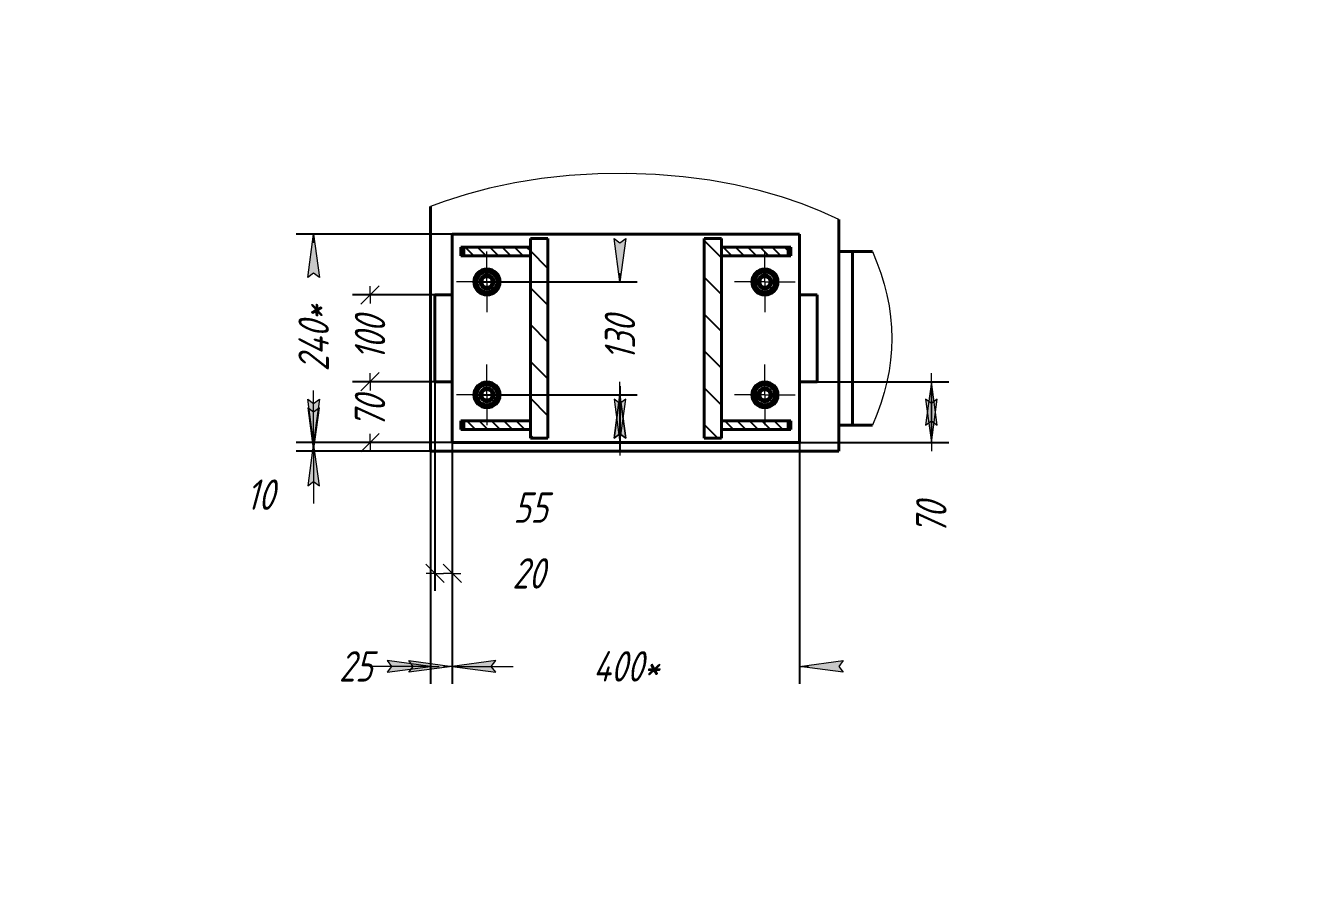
# Model space of a CAD drawing. Header units: millimetres. Extents: x 0 to 841, y 0 to 594.
# Drawn here: x 0 to 147.8, y 0 to 99.4 of the extents above; entities that cross this region are included whole.
import ezdxf

# ---------------------------------------------------------------- set-up
doc = ezdxf.new("R2010")
doc.units = ezdxf.units.MM
for name, pattern in [('K5LT_AXLED', [19.99626350402832, 15.49626350402832, -1.5, 1.5, -1.5]), ('K5LT_BASIC', [0]), ('K5LT_THIN', [0]), ('K5LT_THIN_INCLUDED_TO_HATCHING', [0])]:
    doc.linetypes.add(name, pattern=pattern)
doc.layers.add('Системный слой', color=7, linetype='Continuous')
doc.styles.add('KDIMTEXTSTYLE', font='GOST_AU.SHX', dxfattribs={"width": 0.96, "oblique": 15, "height": 5})
doc.dimstyles.new('KDIMSTYLE (0.10)', dxfattribs={"dimtxt": 5, "dimasz": 1, "dimexe": 2, "dimexo": 0.0625, "dimgap": 1, "dimtad": 1, "dimlfac": 10, "dimtxsty": 'KDIMTEXTSTYLE', "dimsah": 1, "dimcen": 0.09, "dimdle": 1, "dimadec": 0, "dimazin": 0, "dimtfac": 0.667, "dimtmove": 0, "dimatfit": 3, "dimfxl": 1, "dimtvp": 1, "dimtolj": 1, "dimtzin": 0, "dimarcsym": 0})
pattern_1 = [(135, (0, 0), (-0.7071067811865476, -0.7071067811865475), [])]
pattern_2 = [(135, (0, 0), (-2.121320343559643, -2.121320343559642), [])]

# ---------------------------------------------------------------- blocks, each defined once
blk = doc.blocks.new('U687')
at = {"layer": 'Системный слой', "color": 7, "linetype": 'K5LT_THIN_INCLUDED_TO_HATCHING', "lineweight": 18}
for p, q in [((59.37447810019046, 81.7422937432544), (56.30857387321994, 81.25262941327932)), ((62.5797597958403, 82.09439227210244), (59.37447810019046, 81.7422937432544)), ((65.87661769692471, 82.29547915495523), (62.5797597958403, 82.09439227210244)), ((69.20455935369111, 82.33799483139165), (65.87661769692471, 82.29547915495523)), ((72.49989170959927, 82.22230259219216), (69.20455935369111, 82.33799483139165)), ((75.70656982008408, 81.95622819112077), (72.49989170959927, 82.22230259219216)), ((78.78269098107086, 81.5525576726523), (75.70656982008408, 81.95622819112077)), ((81.70111121980584, 81.02612864748684), (78.78269098107086, 81.5525576726523)), ((50.70688526824491, 79.92519934985336), (48.19559293382923, 79.11835250968213)), ((53.41361443464895, 80.64153993041117), (50.70688526824491, 79.92519934985336)), ((56.30857387321994, 81.25262941327932), (53.41361443464895, 80.64153993041117)), ((84.4465169615159, 80.39170713293065), (81.70111121980584, 81.02612864748684)), ((87.01169362228751, 79.6628768170823), (84.4465169615159, 80.39170713293065)), ((48.19559293382923, 79.11835250968213), (46.61637940671736, 78.530971299621)), ((89.39441721223321, 78.85165645257635), (87.01169362228751, 79.6628768170823)), ((91.59529142084224, 77.96850806807096), (89.39441721223321, 78.85165645257635)), ((93.61637940662443, 77.02250890538221), (91.59529142084224, 77.96850806807096))]:
    blk.add_line(p, q, dxfattribs=at)
blk = doc.blocks.new('KDIMARROW_01')
at = {"layer": 'Системный слой'}
blk.add_hatch(color=0, dxfattribs=at).paths.add_polyline_path([(0, 0), (-5, 0.658262491226197), (-4.5, 5.51091059616309e-16), (-5, -0.6582624912261956)])
at = {"layer": 'Системный слой', "color": 0, "linetype": 'K5LT_THIN', "lineweight": 18}
for p, q in [((-4.5, 5.51091059616309e-16), (-5, 0.658262491226197)), ((-5, 0.658262491226197), (0, 0)), ((0, 0), (-5, -0.6582624912261956)), ((-5, -0.6582624912261956), (-4.5, 5.51091059616309e-16)), ((0, 0), (-1, 0))]:
    blk.add_line(p, q, dxfattribs=at)
blk = doc.blocks.new('KDIMARROW_02')
at = {"layer": 'Системный слой'}
blk.add_hatch(color=0, dxfattribs=at).paths.add_polyline_path([(4.5, -5.51091059616309e-16), (5, 0.6582624912261956), (0, 0), (5, -0.658262491226197)])
at = {"layer": 'Системный слой', "color": 0, "linetype": 'K5LT_THIN', "lineweight": 18}
for p, q in [((0, 0), (-1, 0)), ((5, 0.6582624912261956), (0, 0)), ((0, 0), (5, -0.658262491226197)), ((0, 0), (7, -8.572527594031472e-16)), ((4.5, -5.51091059616309e-16), (5, 0.6582624912261956)), ((5, -0.658262491226197), (4.5, -5.51091059616309e-16))]:
    blk.add_line(p, q, dxfattribs=at)
blk = doc.blocks.new('U688')
at = {"layer": 'Системный слой', "color": 30, "linetype": 'K5LT_AXLED', "lineweight": 18, "true_color": 0xff8000}
for q in [(85.11637940712374, 73.3423722914476), (81.61637940712374, 69.8423722914476), (88.61637940712374, 69.8423722914476), (85.11637940712374, 66.3423722914476)]:
    blk.add_line((85.11637940712374, 69.8423722914476), q, dxfattribs=at)
blk = doc.blocks.new('U689')
at = {"layer": 'Системный слой', "color": 30, "linetype": 'K5LT_AXLED', "lineweight": 18, "true_color": 0xff8000}
for q in [(85.11637940699691, 60.34237229149598), (81.61637940699713, 56.84237229149576), (88.61637940699713, 56.84237229149619), (85.11637940699734, 53.34237229149598)]:
    blk.add_line((85.11637940699713, 56.84237229149598), q, dxfattribs=at)
blk = doc.blocks.new('U690')
at = {"layer": 'Системный слой', "color": 30, "linetype": 'K5LT_AXLED', "lineweight": 18, "true_color": 0xff8000}
for q in [(53.11637940711674, 73.3423722914577), (49.61637940711674, 69.8423722914577), (56.61637940711674, 69.8423722914577), (53.11637940711674, 66.3423722914577)]:
    blk.add_line((53.11637940711674, 69.8423722914577), q, dxfattribs=at)
blk = doc.blocks.new('U691')
at = {"layer": 'Системный слой', "color": 30, "linetype": 'K5LT_AXLED', "lineweight": 18, "true_color": 0xff8000}
for q in [(53.11637940699712, 60.34237229149598), (49.61637940699712, 56.84237229149598), (56.61637940699712, 56.84237229149598), (53.11637940699712, 53.34237229149598)]:
    blk.add_line((53.11637940699712, 56.84237229149598), q, dxfattribs=at)
blk = doc.blocks.new('KDIMARROW_13')
at = {"layer": 'Системный слой', "color": 0, "linetype": 'K5LT_THIN', "lineweight": 18}
for p, q in [((-1.060500025749206, 1.060500025749207), (1.060500025749206, -1.060500025749207)), ((0, 0), (-1, 0)), ((0, 0), (1, -1.224646799147353e-16))]:
    blk.add_line(p, q, dxfattribs=at)

msp = doc.modelspace()

# ---------------------------------------------------------------- hatches: boundary and pattern name
at = {"layer": 'Системный слой'}
h = msp.add_hatch(dxfattribs=at)
h.set_pattern_fill('', angle=135, style=0, pattern_type=0)
h.set_pattern_definition(pattern_2)
h.paths.add_polyline_path([(60.11637940699712, 51.84237229149596), (60.11637940699712, 74.84237229149593), (58.11637940699712, 74.84237229149593), (58.11637940699712, 51.84237229149596)])
h = msp.add_hatch(dxfattribs=at)
h.set_pattern_fill('', angle=135, style=0, pattern_type=0)
h.set_pattern_definition(pattern_2)
h.paths.add_polyline_path([(80.11637940699711, 51.84237229149596), (80.11637940699711, 74.84237229149593), (78.11637940699711, 74.84237229149593), (78.11637940699711, 51.84237229149596)])
h = msp.add_hatch(dxfattribs=at)
h.set_pattern_fill('', angle=135, style=0, pattern_type=0)
h.set_pattern_definition(pattern_1)
h.paths.add_polyline_path([(50.44971274027848, 72.84237229149599), (58.11637940699713, 72.84237229149599), (58.11637940699713, 73.84237229149599), (50.44971274027848, 73.84237229149599)])
h = msp.add_hatch(dxfattribs=at)
h.set_pattern_fill('', angle=135, style=0, pattern_type=0)
h.set_pattern_definition(pattern_1)
h.paths.add_polyline_path([(80.11637940699711, 72.84237229149599), (87.78304607371577, 72.84237229149599), (87.78304607371577, 73.84237229149599), (80.11637940699711, 73.84237229149599)])
h = msp.add_hatch(dxfattribs=at)
h.set_pattern_fill('', angle=135, style=0, pattern_type=0)
h.set_pattern_definition(pattern_1)
h.paths.add_polyline_path([(50.44971274027846, 52.84237229149598), (58.11637940699712, 52.84237229149598), (58.11637940699712, 53.84237229149598), (50.44971274027846, 53.84237229149597)])
h = msp.add_hatch(dxfattribs=at)
h.set_pattern_fill('', angle=135, style=0, pattern_type=0)
h.set_pattern_definition(pattern_1)
h.paths.add_polyline_path([(80.11637940699713, 52.84237229149597), (87.78304607371578, 52.84237229149597), (87.78304607371578, 53.84237229149597), (80.11637940699713, 53.84237229149597)])

# ---------------------------------------------------------------- linework, layer by layer
at = {"layer": 'Системный слой', "color": 150, "linetype": 'K5LT_BASIC', "lineweight": 40, "true_color": 0x0080ff}
for p, q in [((46.61637940671748, 78.5309712996209), (46.61637940671747, 50.34237229146245)), ((93.61637940662435, 77.02250890538213), (93.61637940662435, 50.34237229146245)), ((89.11637940699713, 75.34237229149598), (49.11637940699712, 75.34237229149598)), ((49.11637940699712, 75.34237229149598), (49.1163794069971, 51.34237229149598)), ((58.11637940699713, 51.84237229149598), (58.11637940699713, 74.84237229149596)), ((60.11637940699713, 74.84237229149596), (58.11637940699713, 74.84237229149596)), ((60.11637940699713, 51.84237229149598), (60.11637940699713, 74.84237229149596)), ((78.11637940699711, 74.84237229149598), (78.11637940699711, 51.84237229149596)), ((80.11637940699711, 74.84237229149598), (78.11637940699711, 74.84237229149598)), ((80.11637940699711, 74.84237229149598), (80.11637940699711, 51.84237229149597)), ((89.11637940699713, 51.34237229149598), (89.11637940699713, 75.34237229149598)), ((50.11637940699713, 72.84237229149599), (50.11637940699713, 73.84237229149599)), ((50.44971274027848, 73.84237229149599), (50.11637940699713, 73.84237229149599)), ((50.44971274027848, 72.84237229149599), (50.11637940699713, 72.84237229149599)), ((50.44971274027848, 73.84237229149599), (58.11637940699713, 73.84237229149598)), ((50.44971274027848, 72.84237229149599), (50.44971274027848, 73.84237229149599)), ((50.44971274027848, 72.84237229149599), (58.11637940699713, 72.84237229149598)), ((58.11637940699713, 73.84237229149598), (58.11637940699713, 72.84237229149598)), ((80.11637940699711, 73.84237229149598), (80.11637940699711, 72.84237229149598)), ((87.78304607371577, 73.84237229149598), (80.11637940699711, 73.84237229149598)), ((87.78304607371577, 72.84237229149598), (80.11637940699711, 72.84237229149598)), ((87.78304607371577, 73.84237229149598), (88.11637940699713, 73.84237229149598)), ((87.78304607371577, 72.84237229149598), (87.78304607371577, 73.84237229149598)), ((87.78304607371577, 72.84237229149598), (88.11637940699713, 72.84237229149598)), ((88.11637940699713, 72.84237229149598), (88.11637940699713, 73.84237229149598)), ((93.61637940660107, 73.34237229149602), (95.18530848771142, 73.34237229149602)), ((97.49453135418186, 73.34237229149602), (95.18530848771142, 73.34237229149602)), ((95.18530848771142, 73.34237229149602), (95.18530848771142, 53.34237229149603)), ((51.73073876105965, 69.84237229146001), (52.42355908408744, 71.04237229146003)), ((52.42355908408744, 71.04237229146003), (53.80919973014262, 71.04237229146014)), ((53.80919973014262, 71.04237229146014), (54.50202005317015, 69.84237229146004)), ((83.73073876105965, 69.84237229146001), (84.42355908408744, 71.04237229146003)), ((84.42355908408744, 71.04237229146003), (85.80919973014262, 71.04237229146014)), ((85.80919973014262, 71.04237229146014), (86.50202005317016, 69.84237229146004)), ((52.42355908408756, 68.64237229146002), (51.73073876105965, 69.84237229146001)), ((54.50202005317015, 69.84237229146004), (53.80919973014277, 68.64237229146005)), ((84.42355908408757, 68.64237229146002), (83.73073876105965, 69.84237229146001)), ((86.50202005317016, 69.84237229146004), (85.80919973014278, 68.64237229146005)), ((47.11637940669422, 58.34237229149603), (47.11637940669422, 68.34237229149602)), ((47.11637940669422, 68.34237229149602), (49.11637940669422, 68.34237229149602)), ((53.80919973014277, 68.64237229146005), (52.42355908408756, 68.64237229146002)), ((85.80919973014278, 68.64237229146005), (84.42355908408757, 68.64237229146002)), ((89.11637940699688, 68.34237229149602), (91.11637940699688, 68.34237229149602)), ((91.11637940699688, 68.34237229149602), (91.11637940699688, 58.34237229149603)), ((49.11637940669422, 58.34237229149603), (47.11637940669422, 58.34237229149603)), ((51.73073876094168, 56.8423722914921), (52.42355908396608, 58.04237229149407)), ((52.42355908396608, 58.04237229149407), (53.80919973002126, 58.0423722914981)), ((53.80919973002126, 58.0423722914981), (54.50202005305218, 56.84237229149996)), ((83.73073876094168, 56.8423722914921), (84.42355908396608, 58.04237229149407)), ((84.42355908396608, 58.04237229149407), (85.80919973002126, 58.0423722914981)), ((85.80919973002126, 58.0423722914981), (86.50202005305218, 56.84237229149996)), ((91.11637940699688, 58.34237229149603), (89.11637940699688, 58.34237229149603)), ((52.42355908397299, 55.64237229149407), (51.73073876094168, 56.8423722914921)), ((54.50202005305218, 56.84237229149996), (53.80919973002819, 55.64237229149801)), ((84.42355908397299, 55.64237229149407), (83.73073876094168, 56.8423722914921)), ((86.50202005305218, 56.84237229149996), (85.8091997300282, 55.64237229149801)), ((53.80919973002819, 55.64237229149801), (52.42355908397299, 55.64237229149407)), ((85.8091997300282, 55.64237229149801), (84.42355908397299, 55.64237229149407)), ((50.11637940699712, 52.84237229149597), (50.11637940699712, 53.84237229149597)), ((50.44971274027846, 53.84237229149597), (50.11637940699712, 53.84237229149597)), ((50.44971274027846, 53.84237229149597), (58.11637940699712, 53.84237229149598)), ((50.44971274027846, 52.84237229149597), (50.44971274027846, 53.84237229149597)), ((58.11637940699712, 53.84237229149598), (58.11637940699712, 52.84237229149598)), ((80.11637940699711, 53.84237229149598), (80.11637940699713, 52.84237229149598)), ((87.78304607371578, 53.84237229149598), (80.11637940699711, 53.84237229149598)), ((87.78304607371578, 53.84237229149598), (88.11637940699713, 53.84237229149598)), ((87.78304607371578, 52.84237229149598), (87.78304607371578, 53.84237229149598)), ((88.11637940699713, 52.84237229149598), (88.11637940699713, 53.84237229149598)), ((95.18530848771138, 53.34237229149602), (93.6163794069969, 53.34237229149601)), ((97.49453135418186, 53.34237229149603), (95.18530848771142, 53.34237229149603)), ((50.44971274027846, 52.84237229149597), (50.11637940699712, 52.84237229149597)), ((50.44971274027846, 52.84237229149597), (58.11637940699712, 52.84237229149598)), ((58.11637940699713, 51.84237229149598), (60.11637940699713, 51.84237229149598)), ((78.11637940699711, 51.84237229149596), (80.11637940699711, 51.84237229149597)), ((87.78304607371578, 52.84237229149598), (80.11637940699713, 52.84237229149598)), ((87.78304607371578, 52.84237229149598), (88.11637940699713, 52.84237229149598)), ((93.61637940662435, 50.34237229146245), (46.61637940671747, 50.34237229146245)), ((49.1163794069971, 51.34237229149598), (89.11637940699713, 51.34237229149598))]:
    msp.add_line(p, q, dxfattribs=at)
for centre, radius in [((53.11637940699713, 69.84237229149598), 1.5), ((53.11637940711674, 69.8423722914577), 1.14), ((85.11637940699713, 69.84237229149598), 1.5), ((85.11637940711674, 69.8423722914577), 1.14), ((53.1163794071228, 69.84237229144898), 0.8), ((53.11637940712512, 69.84237229144561), 0.6000000000000001), ((85.11637940712279, 69.84237229144898), 0.8), ((85.11637940712512, 69.84237229144561), 0.6000000000000001), ((53.11637940699712, 56.84237229149598), 1.5), ((53.1163794069971, 56.84237229149609), 1.14), ((53.1163794067735, 56.84237229138184), 0.8), ((85.11637940699713, 56.84237229149598), 1.5), ((85.11637940699711, 56.84237229149609), 1.14), ((85.11637940677352, 56.84237229138184), 0.8), ((53.11637940677583, 56.84237229137848), 0.6000000000000001), ((85.11637940677585, 56.84237229137848), 0.6000000000000001)]:
    msp.add_circle(centre, radius, dxfattribs=at)
at = {"layer": 'Системный слой', "color": 7, "linetype": 'K5LT_THIN', "lineweight": 18}
for centre, radius in [((53.11637940712374, 69.8423722914476), 0.718810118375), ((85.11637940712374, 69.8423722914476), 0.718810118375), ((53.11637940677445, 56.84237229138048), 0.7188101183750001), ((85.11637940677446, 56.84237229138048), 0.7188101183750001)]:
    msp.add_arc(centre, radius, 250, 160, dxfattribs=at)
msp.add_open_spline([(97.49453135418186, 73.34237229149602), (100.4715664753649, 66.67570562482938), (100.4715664753649, 60.00903895816271), (97.49453135418186, 53.34237229149604)], degree=3, dxfattribs=at)

# ---------------------------------------------------------------- block references
at = {"layer": 'Системный слой'}
for name in ['U687', 'U690', 'U688', 'U691', 'U689']:
    msp.add_blockref(name, (0, 0), dxfattribs=at)

# ---------------------------------------------------------------- dimensions: what is measured, and where the dimension line sits
at = {"layer": 'Системный слой', "color": 7}
for base, p1, p2, location, override in [((33.1574352438352, 75.34237229149598), (49.1163794069971, 51.34237229149598), (49.11637940699712, 75.34237229149598), (33.1574352438352, 63.34237229149598), {"dimexo": 0, "dimpost": '\\H3.5;\\W0.965;\\Q15;<>\\H3.5;\\W0.965;\\Q15;\\Q15;*', "dimblk1": 'KDIMARROW_01', "dimblk2": 'KDIMARROW_01', "dimse1": 0, "dimse2": 0, "dimclrt": 7, "dimtolj": 1}), ((68.42539171839371, 56.84237229149602), (52.61637940712002, 69.84237229145776), (52.61637940709029, 56.84237229149602), (68.42539171839371, 63.34237229147689), {"dimexo": 0, "dimpost": '\\H3.5;\\W0.965;\\Q15;<>', "dimblk1": 'KDIMARROW_01', "dimblk2": 'KDIMARROW_01', "dimse1": 0, "dimse2": 0, "dimclrt": 7, "dimtolj": 1}), ((39.64615804746811, 68.34237229149602), (47.11637940669422, 58.34237229149603), (47.11637940669422, 68.34237229149602), (39.64615804746811, 63.34237229149603), {"dimexo": 0, "dimpost": '\\H3.5;\\W0.965;\\Q15;<>', "dimblk1": 'KDIMARROW_13', "dimblk2": 'KDIMARROW_13', "dimse1": 0, "dimse2": 0, "dimclrt": 7, "dimtolj": 1}), ((104.2800661594093, 51.34237229149598), (89.11637940699688, 58.34237229149603), (89.11637940699713, 51.34237229149598), (104.2800661594093, 42.60547652046934), {"dimexo": 0, "dimpost": '\\H3.5;\\W0.965;\\Q15;<>', "dimblk1": 'KDIMARROW_02', "dimblk2": 'KDIMARROW_02', "dimse1": 0, "dimse2": 0, "dimclrt": 7, "dimtolj": 1}), ((68.4253917183938, 51.34237229149598), (52.61637940709029, 56.84237229149602), (49.1163794069971, 51.34237229149598), (58.11637940699711, 43.85527570531812), {"dimexo": 0, "dimtoh": 1, "dimpost": '\\H3.5;\\W0.965;\\Q15;<>', "dimblk1": 'KDIMARROW_02', "dimblk2": 'KDIMARROW_02', "dimse1": 0, "dimse2": 0, "dimclrt": 7, "dimtmove": 1, "dimtolj": 1}), ((39.64615804746811, 51.34237229149598), (49.11637940669422, 58.34237229149603), (49.1163794069971, 51.34237229149598), (39.64615804746811, 54.84237229149601), {"dimexo": 0, "dimpost": '\\H3.5;\\W0.965;\\Q15;<>', "dimblk1": 'KDIMARROW_13', "dimblk2": 'KDIMARROW_13', "dimse1": 0, "dimse2": 0, "dimclrt": 7, "dimtolj": 1}), ((33.1574352438352, 51.34237229149598), (49.1163794069971, 50.34237229146245), (49.1163794069971, 51.34237229149598), (27.00602744071928, 45.34237229129481), {"dimexo": 0, "dimtoh": 1, "dimpost": '\\H3.5;\\W0.965;\\Q15;<>', "dimblk1": 'KDIMARROW_02', "dimblk2": 'KDIMARROW_02', "dimse1": 0, "dimse2": 0, "dimclrt": 7, "dimtmove": 1, "dimtolj": 1})]:
    msp.add_linear_dim(base=base, p1=p1, p2=p2, angle=90, location=location, dimstyle='KDIMSTYLE (0.10)', override=override, dxfattribs=at).render()
for base, p1, p2, location, override in [((47.11637940669422, 36.2749962788802), (49.11637940669422, 58.34237229149603), (47.11637940669422, 58.34237229149603), (57.88327517772083, 36.2749962788802), {"dimexo": 0, "dimpost": '\\H3.5;\\W0.965;\\Q15;<>', "dimblk1": 'KDIMARROW_13', "dimblk2": 'KDIMARROW_13', "dimse1": 0, "dimse2": 0, "dimclrt": 7, "dimtolj": 1}), ((46.61637940671746, 25.56572630286637), (49.1163794069971, 53.20110964398423), (46.61637940671746, 53.34237229146245), (37.98839011364059, 25.56572630286637), {"dimexo": 0, "dimpost": '\\H3.5;\\W0.965;\\Q15;<>', "dimblk1": 'KDIMARROW_02', "dimblk2": 'KDIMARROW_02', "dimse1": 0, "dimse2": 0, "dimclrt": 7, "dimtolj": 1}), ((49.1163794069971, 25.56572630286637), (89.11637940699713, 51.34237229149598), (49.1163794069971, 51.34237229149596), (69.11637940699711, 25.56572630286637), {"dimexo": 0, "dimpost": '\\H3.5;\\W0.965;\\Q15;<>\\H3.5;\\W0.965;\\Q15;\\Q15;*', "dimblk1": 'KDIMARROW_01', "dimblk2": 'KDIMARROW_01', "dimse1": 0, "dimse2": 0, "dimclrt": 7, "dimtolj": 1})]:
    msp.add_linear_dim(base=base, p1=p1, p2=p2, location=location, dimstyle='KDIMSTYLE (0.10)', override=override, dxfattribs=at).render()

doc.saveas('drawing.dxf')
